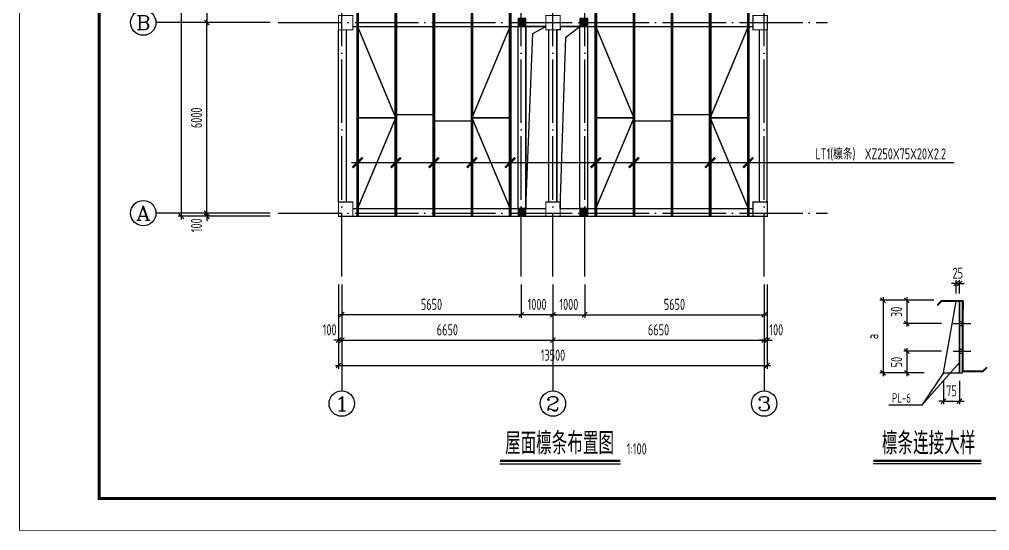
# Model space of a CAD drawing. Extents: x 297659 to 993057, y 192802 to 252212.
# Drawn here: x 869237 to 899786, y 192812 to 208913 of the extents above; entities that cross this region are included whole.
import ezdxf
from ezdxf.enums import TextEntityAlignment as Align

# ---------------------------------------------------------------- set-up
doc = ezdxf.new("R2010")
doc.units = 0
doc.header["$LTSCALE"] = 1000
doc.linetypes.add('DOTE', pattern=[2.42, 2, -0.2, 0.02, -0.2])
doc.layers.get('0').update_dxf_attribs({"linetype": 'CONTINUOUS'})
doc.layers.get('DEFPOINTS').update_dxf_attribs({"linetype": 'CONTINUOUS'})
for name, color, linetype in [('1', 3, 'CONTINUOUS'), ('AXIS', 8, 'DOTE'), ('AXIS_DIM', 3, 'CONTINUOUS'), ('AXIS_TEXT', 3, 'CONTINUOUS'), ('CG', 51, 'CONTINUOUS'), ('DIM', 3, 'CONTINUOUS'), ('DOTE', 8, 'DOTE'), ('FRAME', 3, 'CONTINUOUS'), ('NUM', 3, 'CONTINUOUS'), ('S_BEAM', 4, 'CONTINUOUS'), ('S_CL', 2, 'CONTINUOUS'), ('TEXT', 7, 'CONTINUOUS'), ('XLT', 6, 'CONTINUOUS'), ('ZLT', 216, 'CONTINUOUS'), ('填充', 8, 'CONTINUOUS'), ('柱涂实', 54, 'CONTINUOUS'), ('檩条', 7, 'CONTINUOUS'), ('洞口边线', 7, 'CONTINUOUS'), ('第三道尺寸线', 4, 'CONTINUOUS')]:
    doc.layers.add(name, color=color, linetype=linetype)
doc.styles.add('_AXIS', font='complex.shx', dxfattribs={"bigfont": 'gbcbig.shx'})
doc.styles.add('COMPLEX', font='COMPLEX')
doc.styles.add('TSSD_Dimension', font='tssdeng.shx', dxfattribs={"width": 0.7, "bigfont": 'hztxt.shx'})
doc.styles.add('TSSD_Rein', font='tssdeng.shx', dxfattribs={"width": 0.7, "bigfont": 'hztxt.shx'})
doc.dimstyles.new('TSSD_100_100', dxfattribs={"dimtxt": 350, "dimasz": 150, "dimexe": 100, "dimexo": 250, "dimgap": 150, "dimtad": 1, "dimdec": 0, "dimzin": 0, "dimdsep": 46, "dimtxsty": 'TSSD_Dimension', "dimblk": 'ARCHTICK', "dimcen": 0, "dimdle": 100, "dimclrd": 3, "dimclre": 3, "dimclrt": 7, "dimadec": 0, "dimazin": 0, "dimtfac": 1, "dimtdec": 0, "dimtix": 1, "dimtmove": 2, "dimatfit": 3, "dimfxl": 0, "dimtolj": 1, "dimtzin": 0, "dimarcsym": 0})

# ---------------------------------------------------------------- blocks, each defined once
blk = doc.blocks.new('_ARCHTICK')
at = {"color": 0}
blk.add_lwpolyline([(-0.53, -0.53, 0.25, 0.25, 0), (0.53, 0.53, 0.5, 0.5, 0)], format="xyseb", dxfattribs=at)
blk = doc.blocks.new('*D195')
at = {"layer": 'AXIS_DIM', "color": 3, "lineweight": -2}
for p, q in [((877137, 208812), (875037, 208812)), ((875137, 202712), (875137, 208912)), ((877137, 202812), (875037, 202812))]:
    blk.add_line(p, q, dxfattribs=at)
at = {"layer": 'DEFPOINTS', "color": 0}
for p in [(875137, 208812), (877387, 208812), (877387, 202812)]:
    blk.add_point(p, dxfattribs=at)
at = {"layer": 'AXIS_DIM', "color": 3, "lineweight": -2, "xscale": 150, "yscale": 150, "zscale": 150}
for p, rotation in [((875137, 208812), 90), ((875137, 202812), 270)]:
    blk.add_blockref('_ARCHTICK', p, dxfattribs=dict(at, rotation=rotation))
at = {"layer": 'AXIS_DIM', "color": 7, "insert": (874812, 205812), "char_height": 350, "attachment_point": 5, "rotation": 90, "style": 'TSSD_Dimension'}
blk.add_mtext('\\A1;6000', dxfattribs=at)
blk = doc.blocks.new('*D196')
at = {"layer": 'AXIS_DIM', "color": 3, "lineweight": -2}
for p, q in [((877137, 212812), (875037, 212812)), ((875137, 212912), (875137, 208712)), ((877137, 208812), (875037, 208812))]:
    blk.add_line(p, q, dxfattribs=at)
at = {"layer": 'DEFPOINTS', "color": 0}
for p in [(877387, 212812), (875137, 208812), (877387, 208812)]:
    blk.add_point(p, dxfattribs=at)
at = {"layer": 'AXIS_DIM', "color": 3, "lineweight": -2, "xscale": 150, "yscale": 150, "zscale": 150}
for p, rotation in [((875137, 212812), 90), ((875137, 208812), 270)]:
    blk.add_blockref('_ARCHTICK', p, dxfattribs=dict(at, rotation=rotation))
at = {"layer": 'AXIS_DIM', "color": 7, "insert": (874812, 210812), "char_height": 350, "attachment_point": 5, "rotation": 90, "style": 'TSSD_Dimension'}
blk.add_mtext('\\A1;4000', dxfattribs=at)
blk = doc.blocks.new('*D198')
at = {"layer": 'AXIS_DIM', "color": 3, "lineweight": -2}
for p, q in [((877137, 230712), (874237, 230712)), ((874337, 202612), (874337, 230812)), ((877137, 202712), (874237, 202712))]:
    blk.add_line(p, q, dxfattribs=at)
at = {"layer": 'DEFPOINTS', "color": 0}
for p in [(874337, 230712), (877387, 230712), (877387, 202712)]:
    blk.add_point(p, dxfattribs=at)
at = {"layer": 'AXIS_DIM', "color": 3, "lineweight": -2, "xscale": 150, "yscale": 150, "zscale": 150}
for p, rotation in [((874337, 230712), 90), ((874337, 202712), 270)]:
    blk.add_blockref('_ARCHTICK', p, dxfattribs=dict(at, rotation=rotation))
at = {"layer": 'AXIS_DIM', "color": 7, "insert": (874012, 216712), "char_height": 350, "attachment_point": 5, "rotation": 90, "style": 'TSSD_Dimension'}
blk.add_mtext('\\A1;28000', dxfattribs=at)
blk = doc.blocks.new('*D199')
at = {"layer": 'AXIS_DIM', "color": 3, "lineweight": -2}
for p, q in [((875137, 202812), (875137, 202962)), ((877137, 202812), (875037, 202812)), ((877137, 202712), (875037, 202712)), ((875137, 202812), (875137, 202712)), ((875137, 202712), (875137, 202562))]:
    blk.add_line(p, q, dxfattribs=at)
at = {"layer": 'DEFPOINTS', "color": 0}
for p in [(875137, 202712), (877387, 202812), (877387, 202712)]:
    blk.add_point(p, dxfattribs=at)
at = {"layer": 'AXIS_DIM', "color": 3, "lineweight": -2, "xscale": 150, "yscale": 150, "zscale": 150}
for p, rotation in [((875137, 202812), 270), ((875137, 202712), 90)]:
    blk.add_blockref('_ARCHTICK', p, dxfattribs=dict(at, rotation=rotation))
at = {"layer": 'AXIS_DIM', "color": 7, "insert": (874812, 202429), "char_height": 350, "attachment_point": 5, "rotation": 90, "style": 'TSSD_Dimension'}
blk.add_mtext('\\A1;100', dxfattribs=at)
blk = doc.blocks.new('_AXISO')
blk.add_circle((0, 0), 0.5)
at = {"layer": 'AXIS_TEXT', "style": 'COMPLEX', "width": 1.041667}
blk.add_attdef('A', text='', height=0.56, dxfattribs=at).set_placement((-0.25, -0.28), (0.25, -0.28), align=Align.FIT)
blk = doc.blocks.new('*D202')
at = {"layer": 'AXIS_DIM', "color": 3, "lineweight": -2}
for p, q in [((879387, 200562), (879387, 198712)), ((886037, 200562), (886037, 198712)), ((879287, 198812), (886137, 198812))]:
    blk.add_line(p, q, dxfattribs=at)
at = {"layer": 'DEFPOINTS', "color": 0}
for p in [(879387, 200812), (886037, 200812), (886037, 198812)]:
    blk.add_point(p, dxfattribs=at)
at = {"layer": 'AXIS_DIM', "color": 3, "lineweight": -2, "xscale": 150, "yscale": 150, "zscale": 150, "rotation": 180}
blk.add_blockref('_ARCHTICK', (879387, 198812), dxfattribs=at)
at = {"layer": 'AXIS_DIM', "color": 3, "lineweight": -2, "xscale": 150, "yscale": 150, "zscale": 150}
blk.add_blockref('_ARCHTICK', (886037, 198812), dxfattribs=at)
at = {"layer": 'AXIS_DIM', "color": 7, "insert": (882712, 199137), "char_height": 350, "attachment_point": 5, "style": 'TSSD_Dimension'}
blk.add_mtext('\\A1;6650', dxfattribs=at)
blk = doc.blocks.new('*D203')
at = {"layer": 'AXIS_DIM', "color": 3, "lineweight": -2}
for p, q in [((886037, 200562), (886037, 198712)), ((892687, 200562), (892687, 198712)), ((885937, 198812), (892787, 198812))]:
    blk.add_line(p, q, dxfattribs=at)
at = {"layer": 'DEFPOINTS', "color": 0}
for p in [(886037, 200812), (892687, 200812), (892687, 198812)]:
    blk.add_point(p, dxfattribs=at)
at = {"layer": 'AXIS_DIM', "color": 3, "lineweight": -2, "xscale": 150, "yscale": 150, "zscale": 150, "rotation": 180}
blk.add_blockref('_ARCHTICK', (886037, 198812), dxfattribs=at)
at = {"layer": 'AXIS_DIM', "color": 3, "lineweight": -2, "xscale": 150, "yscale": 150, "zscale": 150}
blk.add_blockref('_ARCHTICK', (892687, 198812), dxfattribs=at)
at = {"layer": 'AXIS_DIM', "color": 7, "insert": (889362, 199137), "char_height": 350, "attachment_point": 5, "style": 'TSSD_Dimension'}
blk.add_mtext('\\A1;6650', dxfattribs=at)
blk = doc.blocks.new('*D204')
at = {"layer": 'AXIS_DIM', "color": 3, "lineweight": -2}
for p, q in [((879287, 200562), (879287, 197912)), ((892787, 200562), (892787, 197912)), ((879187, 198012), (892887, 198012))]:
    blk.add_line(p, q, dxfattribs=at)
at = {"layer": 'DEFPOINTS', "color": 0}
for p in [(879287, 200812), (892787, 200812), (892787, 198012)]:
    blk.add_point(p, dxfattribs=at)
at = {"layer": 'AXIS_DIM', "color": 3, "lineweight": -2, "xscale": 150, "yscale": 150, "zscale": 150, "rotation": 180}
blk.add_blockref('_ARCHTICK', (879287, 198012), dxfattribs=at)
at = {"layer": 'AXIS_DIM', "color": 3, "lineweight": -2, "xscale": 150, "yscale": 150, "zscale": 150}
blk.add_blockref('_ARCHTICK', (892787, 198012), dxfattribs=at)
at = {"layer": 'AXIS_DIM', "color": 7, "insert": (886037, 198337), "char_height": 350, "attachment_point": 5, "style": 'TSSD_Dimension'}
blk.add_mtext('\\A1;13500', dxfattribs=at)
blk = doc.blocks.new('*D205')
at = {"layer": 'AXIS_DIM', "color": 3, "lineweight": -2}
for p, q in [((892687, 200562), (892687, 198712)), ((892787, 200562), (892787, 198712)), ((892687, 198812), (892537, 198812)), ((892687, 198812), (892787, 198812)), ((892787, 198812), (892937, 198812))]:
    blk.add_line(p, q, dxfattribs=at)
at = {"layer": 'DEFPOINTS', "color": 0}
for p in [(892687, 200812), (892787, 200812), (892787, 198812)]:
    blk.add_point(p, dxfattribs=at)
at = {"layer": 'AXIS_DIM', "color": 3, "lineweight": -2, "xscale": 150, "yscale": 150, "zscale": 150}
blk.add_blockref('_ARCHTICK', (892687, 198812), dxfattribs=at)
at = {"layer": 'AXIS_DIM', "color": 3, "lineweight": -2, "xscale": 150, "yscale": 150, "zscale": 150, "rotation": 180}
blk.add_blockref('_ARCHTICK', (892787, 198812), dxfattribs=at)
at = {"layer": 'AXIS_DIM', "color": 7, "insert": (893069, 199137), "char_height": 350, "attachment_point": 5, "style": 'TSSD_Dimension'}
blk.add_mtext('\\A1;100', dxfattribs=at)
blk = doc.blocks.new('*D206')
at = {"layer": 'AXIS_DIM', "color": 3, "lineweight": -2}
for p, q in [((879287, 200562), (879287, 198712)), ((879387, 200562), (879387, 198712)), ((879287, 198812), (879137, 198812)), ((879387, 198812), (879287, 198812)), ((879387, 198812), (879537, 198812))]:
    blk.add_line(p, q, dxfattribs=at)
at = {"layer": 'DEFPOINTS', "color": 0}
for p in [(879287, 200812), (879387, 200812), (879287, 198812)]:
    blk.add_point(p, dxfattribs=at)
at = {"layer": 'AXIS_DIM', "color": 3, "lineweight": -2, "xscale": 150, "yscale": 150, "zscale": 150}
blk.add_blockref('_ARCHTICK', (879287, 198812), dxfattribs=at)
at = {"layer": 'AXIS_DIM', "color": 3, "lineweight": -2, "xscale": 150, "yscale": 150, "zscale": 150, "rotation": 180}
blk.add_blockref('_ARCHTICK', (879387, 198812), dxfattribs=at)
at = {"layer": 'AXIS_DIM', "color": 7, "insert": (879005, 199137), "char_height": 350, "attachment_point": 5, "style": 'TSSD_Dimension'}
blk.add_mtext('\\A1;100', dxfattribs=at)
blk = doc.blocks.new('*D208')
at = {"layer": 'DEFPOINTS', "color": 0}
for p in [(885037, 200812), (886037, 200812), (885037, 199612)]:
    blk.add_point(p, dxfattribs=at)
at = {"layer": '第三道尺寸线', "color": 3, "lineweight": -2}
for p, q in [((885037, 200562), (885037, 199512)), ((886037, 200562), (886037, 199512)), ((886137, 199612), (884937, 199612))]:
    blk.add_line(p, q, dxfattribs=at)
at = {"layer": '第三道尺寸线', "color": 3, "lineweight": -2, "xscale": 150, "yscale": 150, "zscale": 150, "rotation": 180}
blk.add_blockref('_ARCHTICK', (885037, 199612), dxfattribs=at)
at = {"layer": '第三道尺寸线', "color": 3, "lineweight": -2, "xscale": 150, "yscale": 150, "zscale": 150}
blk.add_blockref('_ARCHTICK', (886037, 199612), dxfattribs=at)
at = {"layer": '第三道尺寸线', "color": 7, "insert": (885537, 199937), "char_height": 350, "attachment_point": 5, "style": 'TSSD_Dimension'}
blk.add_mtext('\\A1;1000', dxfattribs=at)
blk = doc.blocks.new('*D209')
at = {"layer": 'DEFPOINTS', "color": 0}
for p in [(879387, 200812), (885037, 200812), (879387, 199612)]:
    blk.add_point(p, dxfattribs=at)
at = {"layer": '第三道尺寸线', "color": 3, "lineweight": -2}
for p, q in [((879387, 200562), (879387, 199512)), ((885037, 200562), (885037, 199512)), ((885137, 199612), (879287, 199612))]:
    blk.add_line(p, q, dxfattribs=at)
at = {"layer": '第三道尺寸线', "color": 3, "lineweight": -2, "xscale": 150, "yscale": 150, "zscale": 150, "rotation": 180}
blk.add_blockref('_ARCHTICK', (879387, 199612), dxfattribs=at)
at = {"layer": '第三道尺寸线', "color": 3, "lineweight": -2, "xscale": 150, "yscale": 150, "zscale": 150}
blk.add_blockref('_ARCHTICK', (885037, 199612), dxfattribs=at)
at = {"layer": '第三道尺寸线', "color": 7, "insert": (882212, 199937), "char_height": 350, "attachment_point": 5, "style": 'TSSD_Dimension'}
blk.add_mtext('\\A1;5650', dxfattribs=at)
blk = doc.blocks.new('*D210')
at = {"layer": 'DEFPOINTS', "color": 0}
for p in [(886037, 200812), (887037, 200812), (887037, 199612)]:
    blk.add_point(p, dxfattribs=at)
at = {"layer": '第三道尺寸线', "color": 3, "lineweight": -2}
for p, q in [((886037, 200562), (886037, 199512)), ((887037, 200562), (887037, 199512)), ((885937, 199612), (887137, 199612))]:
    blk.add_line(p, q, dxfattribs=at)
at = {"layer": '第三道尺寸线', "color": 3, "lineweight": -2, "xscale": 150, "yscale": 150, "zscale": 150, "rotation": 180}
blk.add_blockref('_ARCHTICK', (886037, 199612), dxfattribs=at)
at = {"layer": '第三道尺寸线', "color": 3, "lineweight": -2, "xscale": 150, "yscale": 150, "zscale": 150}
blk.add_blockref('_ARCHTICK', (887037, 199612), dxfattribs=at)
at = {"layer": '第三道尺寸线', "color": 7, "insert": (886537, 199937), "char_height": 350, "attachment_point": 5, "style": 'TSSD_Dimension'}
blk.add_mtext('\\A1;1000', dxfattribs=at)
blk = doc.blocks.new('*D211')
at = {"layer": 'DEFPOINTS', "color": 0}
for p in [(887037, 200812), (892687, 200812), (892687, 199612)]:
    blk.add_point(p, dxfattribs=at)
at = {"layer": '第三道尺寸线', "color": 3, "lineweight": -2}
for p, q in [((887037, 200562), (887037, 199512)), ((892687, 200562), (892687, 199512)), ((886937, 199612), (892787, 199612))]:
    blk.add_line(p, q, dxfattribs=at)
at = {"layer": '第三道尺寸线', "color": 3, "lineweight": -2, "xscale": 150, "yscale": 150, "zscale": 150, "rotation": 180}
blk.add_blockref('_ARCHTICK', (887037, 199612), dxfattribs=at)
at = {"layer": '第三道尺寸线', "color": 3, "lineweight": -2, "xscale": 150, "yscale": 150, "zscale": 150}
blk.add_blockref('_ARCHTICK', (892687, 199612), dxfattribs=at)
at = {"layer": '第三道尺寸线', "color": 7, "insert": (889862, 199937), "char_height": 350, "attachment_point": 5, "style": 'TSSD_Dimension'}
blk.add_mtext('\\A1;5650', dxfattribs=at)
blk = doc.blocks.new('A$C2F0C53E4')
at = {"layer": 'FRAME', "lineweight": 18}
blk.add_line((0, 0), (0, 42000), dxfattribs=at)
at = {"layer": 'FRAME'}
for points in [[(10, 42010, 20, 20, 0), (10, 10, 20, 20, 0), (59410, 10, 20, 20, 0), (59410, 42010, 20, 20, 0)], [(2510, 41010, 100, 100, 0), (2510, 1010, 100, 100, 0), (58410, 1010, 100, 100, 0), (58410, 41010, 100, 100, 0)]]:
    blk.add_lwpolyline(points, format="xyseb", close=True, dxfattribs=at)
blk = doc.blocks.new('*D328')
at = {"layer": 'DEFPOINTS', "color": 0}
for p in [(898521, 198462), (897182, 197779), (897976, 197779)]:
    blk.add_point(p, dxfattribs=at)
at = {"layer": 'DIM', "color": 3, "lineweight": -2}
for p, q in [((898271, 198462), (897082, 198462)), ((897182, 198562), (897182, 197679)), ((897726, 197779), (897082, 197779))]:
    blk.add_line(p, q, dxfattribs=at)
at = {"layer": 'DIM', "color": 3, "lineweight": -2, "xscale": 150, "yscale": 150, "zscale": 150}
for p, rotation in [((897182, 198462), 90), ((897182, 197779), 270)]:
    blk.add_blockref('_ARCHTICK', p, dxfattribs=dict(at, rotation=rotation))
at = {"layer": 'DIM', "color": 7, "insert": (896857, 198120), "char_height": 350, "attachment_point": 5, "rotation": 90, "style": 'TSSD_Dimension'}
blk.add_mtext('\\A1;50', dxfattribs=at)
blk = doc.blocks.new('*D329')
at = {"layer": 'DEFPOINTS', "color": 0}
for p in [(898283, 200065), (897178, 199337), (898521, 199337)]:
    blk.add_point(p, dxfattribs=at)
at = {"layer": 'DIM', "color": 3, "lineweight": -2}
for p, q in [((897178, 200165), (897178, 199237)), ((898033, 200065), (897078, 200065)), ((898271, 199337), (897078, 199337))]:
    blk.add_line(p, q, dxfattribs=at)
at = {"layer": 'DIM', "color": 3, "lineweight": -2, "xscale": 150, "yscale": 150, "zscale": 150}
for p, rotation in [((897178, 200065), 90), ((897178, 199337), 270)]:
    blk.add_blockref('_ARCHTICK', p, dxfattribs=dict(at, rotation=rotation))
at = {"layer": 'DIM', "color": 7, "insert": (896853, 199701), "char_height": 350, "attachment_point": 5, "rotation": 90, "style": 'TSSD_Dimension'}
blk.add_mtext('\\A1;30', dxfattribs=at)
blk = doc.blocks.new('*D330')
at = {"layer": 'DEFPOINTS', "color": 0}
for p in [(897820, 200065), (896431, 197779), (897725, 197779)]:
    blk.add_point(p, dxfattribs=at)
at = {"layer": 'DIM', "color": 3, "lineweight": -2}
for p, q in [((896431, 200165), (896431, 197679)), ((897570, 200065), (896331, 200065)), ((897475, 197779), (896331, 197779))]:
    blk.add_line(p, q, dxfattribs=at)
at = {"layer": 'DIM', "color": 3, "lineweight": -2, "xscale": 150, "yscale": 150, "zscale": 150}
for p, rotation in [((896431, 200065), 90), ((896431, 197779), 270)]:
    blk.add_blockref('_ARCHTICK', p, dxfattribs=dict(at, rotation=rotation))
at = {"layer": 'DIM', "color": 7, "insert": (896106, 198922), "char_height": 350, "attachment_point": 5, "rotation": 90, "style": 'TSSD_Dimension'}
blk.add_mtext('\\A1;a', dxfattribs=at)
blk = doc.blocks.new('*D331')
at = {"layer": 'DEFPOINTS', "color": 0}
for p in [(898333, 197779), (898837, 197779), (898837, 196890)]:
    blk.add_point(p, dxfattribs=at)
at = {"layer": 'DIM', "color": 3, "lineweight": -2}
for p, q in [((898333, 197529), (898333, 196790)), ((898837, 197529), (898837, 196790)), ((898333, 196890), (898183, 196890)), ((898333, 196890), (898837, 196890)), ((898837, 196890), (898987, 196890))]:
    blk.add_line(p, q, dxfattribs=at)
at = {"layer": 'DIM', "color": 3, "lineweight": -2, "xscale": 150, "yscale": 150, "zscale": 150}
blk.add_blockref('_ARCHTICK', (898333, 196890), dxfattribs=at)
at = {"layer": 'DIM', "color": 3, "lineweight": -2, "xscale": 150, "yscale": 150, "zscale": 150, "rotation": 180}
blk.add_blockref('_ARCHTICK', (898837, 196890), dxfattribs=at)
at = {"layer": 'DIM', "color": 7, "insert": (898585, 197215), "char_height": 350, "attachment_point": 5, "style": 'TSSD_Dimension'}
blk.add_mtext('\\A1;75', dxfattribs=at)
blk = doc.blocks.new('*D332')
at = {"layer": 'DEFPOINTS', "color": 0}
for p in [(898837, 200598), (898732, 200029), (898837, 200029)]:
    blk.add_point(p, dxfattribs=at)
at = {"layer": 'DIM', "color": 3, "lineweight": -2}
for p, q in [((898732, 200598), (898582, 200598)), ((898732, 200279), (898732, 200698)), ((898732, 200598), (898837, 200598)), ((898837, 200279), (898837, 200698)), ((898837, 200598), (898987, 200598))]:
    blk.add_line(p, q, dxfattribs=at)
at = {"layer": 'DIM', "color": 3, "lineweight": -2, "xscale": 150, "yscale": 150, "zscale": 150}
blk.add_blockref('_ARCHTICK', (898732, 200598), dxfattribs=at)
at = {"layer": 'DIM', "color": 3, "lineweight": -2, "xscale": 150, "yscale": 150, "zscale": 150, "rotation": 180}
blk.add_blockref('_ARCHTICK', (898837, 200598), dxfattribs=at)
at = {"layer": 'DIM', "color": 7, "insert": (898785, 200923), "char_height": 350, "attachment_point": 5, "style": 'TSSD_Dimension'}
blk.add_mtext('\\A1;25', dxfattribs=at)

msp = doc.modelspace()

# ---------------------------------------------------------------- hatches: boundary and pattern name
at = {"layer": '柱涂实'}
for points in [[(885186.971, 208686.708), (885186.971, 208936.708), (884936.971, 208936.708), (884936.971, 208686.708), (885186.971, 208686.708)], [(887136.971, 208686.708), (887136.971, 208936.708), (886886.971, 208936.708), (886886.971, 208686.708), (887136.971, 208686.708)], [(885186.971, 202711.708), (885186.971, 202961.708), (884936.971, 202961.708), (884936.971, 202711.708), (885186.971, 202711.708)], [(887136.971, 202711.708), (887136.971, 202961.708), (886886.971, 202961.708), (886886.971, 202711.708), (887136.971, 202711.708)]]:
    msp.add_hatch(color=8, dxfattribs=at).paths.add_polyline_path(points)

# ---------------------------------------------------------------- linework, layer by layer
at = {"layer": '1'}
for p, q in [((898139.348, 199921.301), (898265.056, 200047.01)), ((898139.348, 199921.301), (898151.918, 199908.73)), ((898151.918, 199908.73), (898272.42, 200029.232)), ((898949.506, 200047.01), (898265.056, 200047.01)), ((898931.728, 200029.232), (898272.42, 200029.232)), ((898332.994, 197779.232), (898731.632, 200029.232)), ((898837.439, 200029.232), (898837.439, 197779.232)), ((898837.439, 197779.232), (898837.439, 200029.232)), ((898931.728, 197824.772), (898931.728, 200029.232)), ((898931.728, 197779.232), (898931.728, 200029.232)), ((898949.506, 197842.549), (898949.506, 200047.01)), ((898949.506, 200047.01), (898949.506, 199780.341)), ((899573.258, 197842.549), (899693.759, 197963.051)), ((898332.994, 197779.232), (898837.439, 197779.232)), ((898837.439, 197779.232), (898931.728, 197779.232)), ((898931.728, 197824.772), (899261.356, 197824.772)), ((898931.728, 197824.772), (899580.621, 197824.772)), ((898949.506, 197842.549), (899573.258, 197842.549)), ((899580.621, 197824.772), (899706.33, 197950.48))]:
    msp.add_line(p, q, dxfattribs=at)
at = {"layer": 'AXIS'}
for p, q in [((879386.971, 200811.708), (879386.971, 232611.708)), ((886036.971, 200811.708), (886036.971, 232611.708)), ((892686.971, 200811.708), (892686.971, 232611.708)), ((885036.971, 200811.708), (885036.971, 224611.708)), ((887036.971, 200811.708), (887036.971, 224611.708)), ((877386.971, 208811.708), (894686.971, 208811.708)), ((877386.971, 202811.708), (894686.971, 202811.708))]:
    msp.add_line(p, q, dxfattribs=at)
at = {"layer": 'AXIS_TEXT'}
for p, q in [((876636.971, 208811.708), (873537.045, 208811.708)), ((877136.971, 202811.708), (873537.045, 202811.708)), ((879386.971, 200561.708), (879386.971, 197211.785)), ((886036.971, 200561.708), (886036.971, 197211.785)), ((892686.971, 200561.708), (892686.971, 197211.785))]:
    msp.add_line(p, q, dxfattribs=at)
at = {"layer": 'AXIS_TEXT', "linetype": 'Continuous', "ltscale": 0.125}
for p, q in [((898837.439, 199402.848), (898931.728, 199402.848)), ((898837.439, 199270.876), (898931.728, 199270.876)), ((898837.439, 198527.659), (898931.728, 198527.659)), ((898837.439, 198395.687), (898931.728, 198395.687))]:
    msp.add_line(p, q, dxfattribs=at)
at = {"layer": 'CG', "const_width": 60}
for points in [[(879886.971, 205811.708), (881086.971, 205811.708)], [(883486.971, 205811.708), (884686.971, 205811.708)], [(888586.971, 205811.708), (887386.971, 205811.708)], [(892186.971, 205811.708), (890986.971, 205811.708)]]:
    msp.add_lwpolyline(points, dxfattribs=at)
at = {"layer": 'DOTE', "ltscale": 50}
for p, q in [((898638.295, 199336.862), (899190.519, 199336.862)), ((898638.295, 198461.673), (899190.519, 198461.673))]:
    msp.add_line(p, q, dxfattribs=at)
at = {"layer": 'NUM', "const_width": 70}
msp.add_lwpolyline([(899524.473, 195011.785), (896124.125, 195011.785)], dxfattribs=at)
at = {"layer": 'NUM'}
msp.add_lwpolyline([(899524.473, 194911.785), (896124.125, 194911.785)], dxfattribs=at)
at = {"layer": 'S_BEAM', "color": 8, "ltscale": 0.01}
for p, q in [((879736.971, 208686.708), (885811.971, 208686.708)), ((884936.971, 202961.708), (884936.971, 208686.708)), ((885186.971, 202961.708), (885186.971, 208686.708)), ((886261.971, 208686.708), (892336.971, 208686.708)), ((886886.971, 202961.708), (886886.971, 208686.708)), ((887136.971, 202961.708), (887136.971, 208686.708)), ((879286.971, 203161.708), (879286.971, 208586.708)), ((879536.971, 203161.708), (879536.971, 208586.708)), ((885911.971, 203161.708), (885911.971, 208586.708)), ((886161.971, 203161.708), (886161.971, 208586.708)), ((892536.971, 203161.708), (892536.971, 208586.708)), ((892786.971, 203161.708), (892786.971, 208586.708)), ((879736.971, 202961.708), (885811.971, 202961.708)), ((886261.971, 202961.708), (892336.971, 202961.708)), ((879736.971, 202711.708), (885811.971, 202711.708)), ((886261.971, 202711.708), (892336.971, 202711.708))]:
    msp.add_line(p, q, dxfattribs=at)
at = {"layer": 'S_CL', "color": 8, "ltscale": 0.01, "const_width": 35}
for points in [[(879736.971, 208586.708), (879736.971, 209036.708), (879286.971, 209036.708), (879286.971, 208586.708)], [(886261.971, 208586.708), (886261.971, 209036.708), (885811.971, 209036.708), (885811.971, 208586.708)], [(892786.971, 208586.708), (892786.971, 209036.708), (892336.971, 209036.708), (892336.971, 208586.708)], [(879736.971, 202711.708), (879736.971, 203161.708), (879286.971, 203161.708), (879286.971, 202711.708)], [(886261.971, 202711.708), (886261.971, 203161.708), (885811.971, 203161.708), (885811.971, 202711.708)], [(892786.971, 202711.708), (892786.971, 203161.708), (892336.971, 203161.708), (892336.971, 202711.708)]]:
    msp.add_lwpolyline(points, close=True, dxfattribs=at)
at = {"layer": 'S_CL', "color": 8, "ltscale": 0.01}
for points in [[(885186.971, 208686.708), (885186.971, 208936.708), (884936.971, 208936.708), (884936.971, 208686.708)], [(887136.971, 208686.708), (887136.971, 208936.708), (886886.971, 208936.708), (886886.971, 208686.708)], [(885186.971, 202711.708), (885186.971, 202961.708), (884936.971, 202961.708), (884936.971, 202711.708)], [(887136.971, 202711.708), (887136.971, 202961.708), (886886.971, 202961.708), (886886.971, 202711.708)]]:
    msp.add_lwpolyline(points, close=True, dxfattribs=at)
at = {"layer": 'TEXT'}
for p, q in [((879693.451, 204401.647), (898670.505, 204401.647)), ((897652.301, 196766.443), (898837.439, 198105.629)), ((898332.994, 197779.232), (897652.301, 196766.443)), ((897652.301, 196766.443), (896615.783, 196766.443)), ((884368.836, 194911.785), (888159.298, 194911.785))]:
    msp.add_line(p, q, dxfattribs=at)
at = {"layer": 'TEXT', "const_width": 70}
msp.add_lwpolyline([(888159.298, 195011.785), (884368.836, 195011.785)], dxfattribs=at)
at = {"layer": 'XLT', "const_width": 45}
for points in [[(879886.971, 208686.708), (881086.971, 205811.708), (879886.971, 202961.708)], [(884686.971, 202961.708), (883486.971, 205811.708), (884686.971, 208686.708)], [(887386.971, 202961.708), (888586.971, 205811.708), (887386.971, 208686.708)], [(892186.971, 208686.708), (890986.971, 205811.708), (892186.971, 202961.708)]]:
    msp.add_lwpolyline(points, dxfattribs=at)
at = {"layer": 'ZLT', "const_width": 45}
for points in [[(881086.971, 205911.708), (882286.971, 205911.708)], [(890986.971, 205911.708), (889786.971, 205911.708)], [(882286.971, 205711.708), (883486.971, 205711.708)], [(889786.971, 205711.708), (888586.971, 205711.708)]]:
    msp.add_lwpolyline(points, dxfattribs=at)
at = {"layer": '檩条', "const_width": 90}
for points in [[(879886.971, 202711.708), (879886.971, 224611.708)], [(881086.971, 202711.708), (881086.971, 224611.708)], [(882286.971, 202711.708), (882286.971, 224611.708)], [(883486.971, 202711.708), (883486.971, 224611.708)], [(884686.971, 202711.708), (884686.971, 224611.708)], [(887386.971, 202711.708), (887386.971, 224611.708)], [(888586.971, 202711.708), (888586.971, 224611.708)], [(889786.971, 202711.708), (889786.971, 224611.708)], [(890986.971, 202711.708), (890986.971, 224611.708)], [(892186.971, 202711.708), (892186.971, 224611.708)]]:
    msp.add_lwpolyline(points, dxfattribs=at)
at = {"layer": '洞口边线', "color": 8, "ltscale": 0.01}
for points in [[(885811.971, 208686.708), (885186.971, 208686.708), (885186.971, 202961.708), (885407.942, 208465.738), (885811.971, 208686.708)], [(886886.971, 208686.708), (886261.971, 208686.708), (886261.971, 208586.708), (886161.971, 208586.708), (886161.971, 203161.708), (886261.971, 203161.708), (886261.971, 202961.708), (886439.962, 208348.743), (886886.971, 208686.708)]]:
    msp.add_lwpolyline(points, close=True, dxfattribs=at)

# ---------------------------------------------------------------- block references
at = {"layer": 'AXIS_TEXT'}
ref = msp.add_blockref('_AXISO', (873137.045, 208811.708), dxfattribs=dict(at, xscale=800, yscale=800, zscale=800))
ref.add_attrib('A', 'B', dxfattribs={"height": 452.548, "style": '_AXIS', "width": 1.235294}).set_placement((872910.771, 208585.434), (873363.319, 208585.434), align=Align.FIT)
ref = msp.add_blockref('_AXISO', (873137.045, 202811.708), dxfattribs=dict(at, xscale=800, yscale=800, zscale=800))
ref.add_attrib('A', 'A', dxfattribs={"height": 452.548, "style": '_AXIS', "width": 1.166667}).set_placement((872910.771, 202585.434), (873363.319, 202585.434), align=Align.FIT)
ref = msp.add_blockref('_AXISO', (879386.971, 196811.785), dxfattribs=dict(at, xscale=800, yscale=800, zscale=800))
ref.add_attrib('A', '1', dxfattribs={"height": 452.548, "style": '_AXIS', "width": 2.333333}).set_placement((879160.697, 196585.51), (879613.246, 196585.51), align=Align.FIT)
ref = msp.add_blockref('_AXISO', (886036.971, 196811.785), dxfattribs=dict(at, xscale=800, yscale=800, zscale=800))
ref.add_attrib('A', '2', dxfattribs={"height": 452.548, "style": '_AXIS', "width": 1.5}).set_placement((885810.697, 196585.51), (886263.246, 196585.51), align=Align.FIT)
ref = msp.add_blockref('_AXISO', (892686.971, 196811.785), dxfattribs=dict(at, xscale=800, yscale=800, zscale=800))
ref.add_attrib('A', '3', dxfattribs={"height": 452.548, "style": '_AXIS', "width": 1.5}).set_placement((892460.697, 196585.51), (892913.246, 196585.51), align=Align.FIT)
at = {"layer": 'TEXT', "xscale": 300, "yscale": 300, "zscale": 300}
for p in [(879886.971, 204401.647), (881086.971, 204401.647), (882286.971, 204401.647), (883486.971, 204401.647), (884686.971, 204401.647), (887386.971, 204401.647), (888586.971, 204401.647), (890986.971, 204401.647), (892186.971, 204401.647)]:
    msp.add_blockref('_ARCHTICK', p, dxfattribs=at)
at = {"layer": '填充'}
msp.add_blockref('A$C2F0C53E4', (869236.971, 192811.708), dxfattribs=at)

# ---------------------------------------------------------------- texts
at = {"layer": 'NUM', "style": 'TSSD_Dimension', "width": 0.7}
msp.add_text('檩条连接大样', height=700, dxfattribs=at).set_placement((896396.27, 195211.785))
at = {"layer": 'TEXT', "style": 'TSSD_Dimension', "width": 0.7}
msp.add_text('LT1(檩条)  XZ250X75X20X2.2', height=350, dxfattribs=at).set_placement((894301.462, 204676.475), align=Align.MIDDLE_LEFT)
msp.add_text('PL-6', height=300, dxfattribs=at).set_placement((896715.729, 196840.087))
at = {"layer": 'TEXT', "linetype": 'ByBlock', "style": 'TSSD_Rein', "width": 0.7}
msp.add_text('屋面檩条布置图', height=700, dxfattribs=at).set_placement((887959.298, 195211.785), align=Align.RIGHT)
msp.add_text('1:100', height=350, dxfattribs=at).set_placement((888359.298, 195211.785))

# ---------------------------------------------------------------- dimensions: what is measured, and where the dimension line sits
at = {"layer": 'AXIS_DIM'}
for p1, p2, distance, picture, middle in [((877386.971, 202711.708), (877386.971, 230711.708), 3049.927, '*D198', (874012.045, 216711.708)), ((877386.971, 212811.708), (877386.971, 208811.708), -2249.927, '*D196', (874812.045, 210811.708)), ((877386.971, 202811.708), (877386.971, 208811.708), 2249.927, '*D195', (874812.045, 205811.708)), ((879286.971, 200811.708), (892786.971, 200811.708), -2799.923, '*D204', (886036.971, 198336.785)), ((879386.971, 200811.708), (886036.971, 200811.708), -1999.923, '*D202', (882711.971, 199136.785)), ((886036.971, 200811.708), (892686.971, 200811.708), -1999.923, '*D203', (889361.971, 199136.785))]:
    dim = msp.add_aligned_dim(p1=p1, p2=p2, distance=distance, dimstyle='TSSD_100_100', dxfattribs=at)
    dim.commit()
    dim.dimension.update_dxf_attribs({"geometry": picture, "text_midpoint": middle})
for base, p1, p2, angle, picture, middle in [((875137.045, 202711.708), (877386.971, 202811.708), (877386.971, 202711.708), 90, '*D199', (874812.045, 202429.464)), ((879286.971, 198811.785), (879386.971, 200811.708), (879286.971, 200811.708), 180, '*D206', (879004.728, 199136.785))]:
    dim = msp.add_linear_dim(base=base, p1=p1, p2=p2, angle=angle, dimstyle='TSSD_100_100', dxfattribs=at)
    dim.commit()
    dim.dimension.update_dxf_attribs({"geometry": picture, "text_midpoint": middle, "dimtype": 128})
dim = msp.add_linear_dim(base=(892786.971, 198811.785), p1=(892686.971, 200811.708), p2=(892786.971, 200811.708), dimstyle='TSSD_100_100', dxfattribs=at)
dim.commit()
dim.dimension.update_dxf_attribs({"geometry": '*D205', "text_midpoint": (893069.215, 199136.785), "dimtype": 128})
at = {"layer": 'DIM'}
for base, p1, p2, text, picture, middle in [((898837.439, 200598.273), (898731.632, 200029.232), (898837.439, 200029.232), '25', '*D332', (898784.536, 200923.273)), ((898837.439, 196889.921), (898332.994, 197779.232), (898837.439, 197779.232), '75', '*D331', (898585.216, 197214.921))]:
    dim = msp.add_linear_dim(base=base, p1=p1, p2=p2, text=text, dimstyle='TSSD_100_100', dxfattribs=at)
    dim.commit()
    dim.dimension.update_dxf_attribs({"geometry": picture, "text_midpoint": middle})
for base, p1, p2, text, picture, middle in [((896431.347, 197779.232), (897819.868, 200064.788), (897724.962, 197779.232), 'a', '*D330', (896106.347, 198922.01)), ((897178.189, 199336.862), (898282.834, 200064.788), (898521.264, 199336.862), '30', '*D329', (896853.189, 199700.825)), ((897182.479, 197779.232), (898521.264, 198461.673), (897976.45, 197779.232), '50', '*D328', (896857.479, 198120.452))]:
    dim = msp.add_linear_dim(base=base, p1=p1, p2=p2, angle=90, text=text, dimstyle='TSSD_100_100', dxfattribs=at)
    dim.commit()
    dim.dimension.update_dxf_attribs({"geometry": picture, "text_midpoint": middle})
at = {"layer": '第三道尺寸线'}
for base, p1, p2, picture, middle in [((879386.971, 199611.785), (885036.971, 200811.708), (879386.971, 200811.708), '*D209', (882211.971, 199936.785)), ((885036.971, 199611.785), (886036.971, 200811.708), (885036.971, 200811.708), '*D208', (885536.971, 199936.785))]:
    dim = msp.add_linear_dim(base=base, p1=p1, p2=p2, dimstyle='TSSD_100_100', dxfattribs=at)
    dim.commit()
    dim.dimension.update_dxf_attribs({"geometry": picture, "text_midpoint": middle})
for base, p1, p2, picture, middle in [((887036.971, 199611.785), (886036.971, 200811.708), (887036.971, 200811.708), '*D210', (886536.971, 199936.785)), ((892686.971, 199611.785), (887036.971, 200811.708), (892686.971, 200811.708), '*D211', (889861.971, 199936.785))]:
    dim = msp.add_linear_dim(base=base, p1=p1, p2=p2, angle=180, dimstyle='TSSD_100_100', dxfattribs=at)
    dim.commit()
    dim.dimension.update_dxf_attribs({"geometry": picture, "text_midpoint": middle})

doc.saveas('drawing.dxf')
